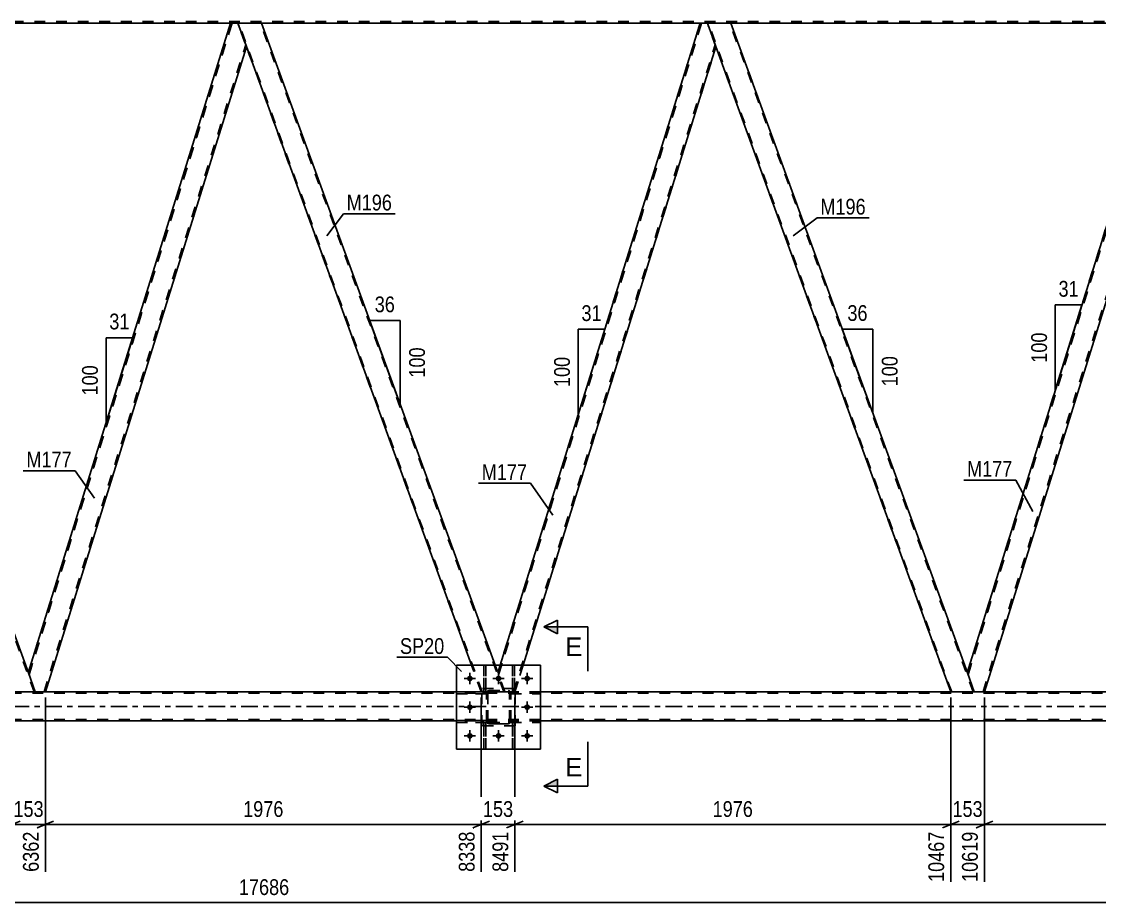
# Model space of a CAD drawing. Header units: millimetres. Extents: x -87 to 754, y -430 to 164.
# Drawn here: x 286.8 to 482.3, y -161.4 to -1.7 of the extents above; entities that cross this region are included whole.
import ezdxf

# ---------------------------------------------------------------- set-up
doc = ezdxf.new("R2010")
doc.units = ezdxf.units.MM
doc.linetypes.add('DXK_LINE_DOT2', pattern=[3.9198, 1.9599, -1.9599])
doc.linetypes.add('DXK_LINE_DOT3', pattern=[5.9187, 2.979, -0.9799, 0.9799, -0.9799])
doc.styles.add('Arial', font='ARIAL.TTF', dxfattribs={"height": 0.2})
doc.styles.add('Arial Narrow', font='ARIALN.TTF', dxfattribs={"height": 0.2})

# ---------------------------------------------------------------- blocks, each defined once
blk = doc.blocks.new('Part-814185698-3717 - 3674')
at = {"color": 7, "linetype": 'DXK_LINE_DOT2'}
for p, q in [((371.1, -128.44), (365.7, -128.44)), ((365.7, -128.44), (365.7, -128.76)), ((365.7, -128.76), (371.1, -128.76)), ((371.1, -128.44), (370.5, -128.44)), ((370.5, -128.76), (370.5, -128.44)), ((371.1, -128.76), (370.5, -128.76)), ((371.1, -128.44), (371.1, -128.76)), ((371.1, -128.76), (371.1, -128.44))]:
    blk.add_line(p, q, dxfattribs=at)
blk = doc.blocks.new('Part-814185698-3768 - 3674')
at = {"color": 7, "linetype": 'DXK_LINE_DOT2'}
for p, q in [((376.18, -118.4), (375.86, -118.4)), ((375.86, -118.4), (375.86, -122.65)), ((375.86, -118.4), (375.86, -123.25)), ((376.18, -122.65), (376.18, -118.4)), ((376.18, -118.4), (376.18, -123.25)), ((376.18, -122.65), (375.86, -122.65)), ((375.86, -122.65), (375.86, -123.25)), ((376.18, -123.25), (376.18, -122.65)), ((376.18, -123.25), (375.86, -123.25)), ((376.18, -123.25), (376.18, -123.25))]:
    blk.add_line(p, q, dxfattribs=at)
blk = doc.blocks.new('Part-814185698-3714 - 3674')
at = {"color": 2, "linetype": 'Continuous'}
for p, q in [((370.66, -118.4), (370.66, -118.4)), ((370.66, -118.4), (370.98, -118.4)), ((370.98, -118.4), (370.98, -118.4))]:
    blk.add_line(p, q, dxfattribs=at)
at = {"color": 7, "linetype": 'DXK_LINE_DOT2'}
for p, q in [((370.66, -122.65), (370.66, -118.4)), ((370.66, -118.4), (370.66, -123.25)), ((370.98, -122.65), (370.98, -118.4)), ((370.98, -118.4), (370.98, -123.25)), ((370.66, -123.25), (370.66, -122.65)), ((370.66, -122.65), (370.98, -122.65)), ((370.98, -122.65), (370.98, -123.25)), ((370.66, -123.25), (370.66, -123.25)), ((370.66, -123.25), (370.98, -123.25))]:
    blk.add_line(p, q, dxfattribs=at)
blk = doc.blocks.new('Part-814185698-3720 - 3674')
at = {"color": 7, "linetype": 'DXK_LINE_DOT2'}
for p, q in [((370.98, -123.24), (365.7, -123.24)), ((365.7, -123.24), (365.7, -123.56)), ((365.7, -123.56), (371.1, -123.56)), ((371.1, -123.24), (370.5, -123.24)), ((370.5, -123.56), (370.5, -123.24)), ((371.1, -123.56), (370.5, -123.56)), ((371.1, -123.24), (371.1, -123.56)), ((371.1, -123.56), (371.1, -123.24))]:
    blk.add_line(p, q, dxfattribs=at)
blk = doc.blocks.new('Part-814185698-3721 - 3674')
at = {"color": 7, "linetype": 'DXK_LINE_DOT2'}
for p, q in [((375.5, -128.76), (375.5, -128.44)), ((376.1, -128.44), (375.5, -128.44)), ((375.5, -128.44), (375.5, -128.76)), ((380.9, -128.44), (375.5, -128.44)), ((376.1, -128.76), (375.5, -128.76)), ((375.5, -128.76), (380.9, -128.76)), ((376.1, -128.76), (376.1, -128.44)), ((380.9, -128.76), (380.9, -128.44))]:
    blk.add_line(p, q, dxfattribs=at)
blk = doc.blocks.new('Part-814185698-3722 - 3674')
at = {"color": 7, "linetype": 'DXK_LINE_DOT2'}
for p, q in [((371.4, -123.04), (371.58, -123)), ((371.58, -123), (371.4, -123.04)), ((371.58, -123), (375.02, -123)), ((371.58, -123), (371.58, -123)), ((371.58, -123), (375.02, -123)), ((375.02, -123), (375.02, -123)), ((375.02, -123), (375.21, -123.04)), ((375.21, -123.04), (375.02, -123)), ((371.1, -123.48), (371.14, -123.3)), ((371.14, -123.3), (371.1, -123.48)), ((371.1, -128.52), (371.1, -123.48)), ((371.1, -123.48), (371.1, -123.48)), ((371.1, -128.52), (371.1, -123.48)), ((371.34, -123.48), (371.36, -123.39)), ((371.36, -123.39), (371.34, -123.48)), ((371.34, -128.52), (371.34, -123.48)), ((371.34, -123.48), (371.34, -123.48)), ((371.34, -123.48), (371.34, -128.52)), ((371.36, -123.39), (371.41, -123.31)), ((371.41, -123.31), (371.36, -123.39)), ((371.41, -123.31), (371.49, -123.26)), ((371.49, -123.26), (371.41, -123.31)), ((371.58, -123.24), (371.49, -123.26)), ((371.58, -123.24), (375.02, -123.24)), ((371.58, -123.24), (371.58, -123.24)), ((371.58, -123.24), (375.02, -123.24)), ((375.02, -123.24), (375.02, -123.24)), ((375.02, -123.24), (375.11, -123.26)), ((375.11, -123.26), (375.02, -123.24)), ((375.11, -123.26), (375.19, -123.31)), ((375.19, -123.31), (375.11, -123.26)), ((375.19, -123.31), (375.24, -123.39)), ((375.24, -123.39), (375.19, -123.31)), ((375.24, -123.39), (375.26, -123.48)), ((375.26, -123.48), (375.24, -123.39)), ((375.26, -128.52), (375.26, -123.48)), ((375.26, -123.48), (375.26, -123.48)), ((375.26, -128.52), (375.26, -123.48)), ((375.47, -123.3), (375.5, -123.48)), ((375.5, -123.48), (375.47, -123.3)), ((375.5, -128.52), (375.5, -123.48)), ((375.5, -123.48), (375.5, -123.48)), ((375.5, -128.52), (375.5, -123.48)), ((371.1, -128.52), (371.1, -128.52)), ((371.14, -128.71), (371.1, -128.52)), ((371.1, -128.52), (371.14, -128.71)), ((371.34, -128.52), (371.34, -128.52)), ((371.36, -128.62), (371.34, -128.52)), ((371.34, -128.52), (371.36, -128.62)), ((371.41, -128.69), (371.36, -128.62)), ((371.36, -128.62), (371.41, -128.69)), ((371.58, -129), (371.4, -128.97)), ((371.4, -128.97), (371.58, -129)), ((371.49, -128.75), (371.41, -128.69)), ((371.41, -128.69), (371.49, -128.75)), ((371.58, -128.76), (371.49, -128.75)), ((371.49, -128.75), (371.58, -128.76)), ((371.58, -128.76), (375.02, -128.76)), ((371.58, -128.76), (371.58, -128.76)), ((371.58, -128.76), (375.02, -128.76)), ((375.11, -128.75), (375.02, -128.76)), ((375.02, -128.76), (375.02, -128.76)), ((375.21, -128.97), (375.02, -129)), ((375.02, -129), (375.21, -128.97)), ((375.19, -128.69), (375.11, -128.75)), ((375.11, -128.75), (375.19, -128.69)), ((375.24, -128.62), (375.19, -128.69)), ((375.19, -128.69), (375.24, -128.62)), ((375.26, -128.52), (375.24, -128.62)), ((375.24, -128.62), (375.26, -128.52)), ((375.26, -128.52), (375.26, -128.52)), ((375.5, -128.52), (375.47, -128.71)), ((375.47, -128.71), (375.5, -128.52)), ((375.5, -128.52), (375.5, -128.52)), ((371.58, -129), (375.02, -129)), ((371.58, -129), (371.58, -129)), ((375.02, -129), (371.58, -129)), ((375.02, -129), (375.02, -129))]:
    blk.add_line(p, q, dxfattribs=at)
at = {"color": 7, "linetype": 'DXK_LINE_DOT3'}
blk.add_line((373.3, -126), (373.3, -126), dxfattribs=at)
at = {"color": 7, "linetype": 'DXK_LINE_DOT2'}
for centre, start, end in [((371.58, -123.48), 112.5, 157.5), ((371.58, -123.48), 112.5, 157.5), ((375.02, -123.48), 22.5, 67.5), ((375.02, -123.48), 22.5, 67.5), ((371.58, -128.52), 202.5, 247.5), ((371.58, -128.52), 202.5, 247.5), ((375.02, -128.52), 292.5, 337.5), ((375.02, -128.52), 292.5, 337.5)]:
    blk.add_arc(centre, 0.48, start, end, dxfattribs=at)
blk = doc.blocks.new('Part-814185698-3723 - 3674')
at = {"color": 7, "linetype": 'DXK_LINE_DOT2'}
for p, q in [((376.3, -122.6), (370.3, -122.6)), ((370.3, -129.4), (370.3, -122.6)), ((376.3, -129.4), (376.3, -122.6)), ((376.3, -129.4), (370.3, -129.4))]:
    blk.add_line(p, q, dxfattribs=at)
blk = doc.blocks.new('Part-814185698-3914 - 3674')
at = {"color": 7, "linetype": 'DXK_LINE_DOT2'}
for p, q in [((651.37, -123.22), (36.63, -123.22)), ((651.37, -123.46), (36.63, -123.46)), ((651.37, -123.46), (36.63, -123.46)), ((380.9, -123.22), (365.7, -123.22)), ((651.37, -128.26), (36.63, -128.26)), ((651.37, -128.26), (36.63, -128.26)), ((651.37, -128.5), (36.63, -128.5)), ((380.9, -128.5), (365.7, -128.5))]:
    blk.add_line(p, q, dxfattribs=at)
at = {"color": 2, "linetype": 'Continuous'}
for p, q in [((365.7, -123.22), (210.63, -123.22)), ((535.97, -123.22), (380.9, -123.22)), ((365.7, -128.5), (210.63, -128.5)), ((535.97, -128.5), (380.9, -128.5))]:
    blk.add_line(p, q, dxfattribs=at)
at = {"color": 7, "linetype": 'DXK_LINE_DOT3'}
blk.add_line((36.63, -125.86), (651.37, -125.86), dxfattribs=at)
blk = doc.blocks.new('Part-814185698-3800 - 3674')
at = {"color": 7, "linetype": 'DXK_LINE_DOT2'}
for p, q in [((370.98, -128.77), (370.66, -128.77)), ((370.66, -129.37), (370.66, -128.77)), ((370.66, -133.6), (370.66, -128.77)), ((370.98, -128.77), (370.98, -128.77)), ((370.98, -128.77), (370.98, -129.37)), ((370.98, -133.6), (370.98, -128.77)), ((370.98, -129.37), (370.66, -129.37)), ((370.66, -133.6), (370.66, -129.37)), ((370.98, -129.37), (370.98, -133.6)), ((370.98, -133.6), (370.66, -133.6))]:
    blk.add_line(p, q, dxfattribs=at)
blk = doc.blocks.new('Part-814185698-3751 - 3674')
at = {"color": 2, "linetype": 'Continuous'}
for p, q in [((375.86, -118.4), (375.86, -118.4)), ((375.86, -118.4), (376.18, -118.4)), ((376.18, -118.4), (376.18, -118.4))]:
    blk.add_line(p, q, dxfattribs=at)
at = {"color": 7, "linetype": 'DXK_LINE_DOT2'}
for p, q in [((375.86, -122.65), (375.86, -118.4)), ((375.86, -118.4), (375.86, -123.25)), ((376.18, -122.65), (376.18, -118.4)), ((376.18, -118.4), (376.18, -123.25)), ((375.86, -123.25), (375.86, -122.65)), ((375.86, -122.65), (376.18, -122.65)), ((376.18, -122.65), (376.18, -123.25)), ((375.86, -123.25), (375.86, -123.25)), ((375.86, -123.25), (376.18, -123.25))]:
    blk.add_line(p, q, dxfattribs=at)
blk = doc.blocks.new('Part-814185698-3752 - 3674')
at = {"color": 7, "linetype": 'DXK_LINE_DOT2'}
for p, q in [((375.5, -123.56), (375.5, -123.24)), ((376.1, -123.24), (375.5, -123.24)), ((375.5, -123.24), (375.5, -123.56)), ((380.9, -123.24), (375.5, -123.24)), ((376.1, -123.56), (375.5, -123.56)), ((375.5, -123.56), (380.9, -123.56)), ((376.1, -123.56), (376.1, -123.24)), ((380.9, -123.56), (380.9, -123.24))]:
    blk.add_line(p, q, dxfattribs=at)
blk = doc.blocks.new('Part-814185698-3753 - 3674')
at = {"color": 7, "linetype": 'DXK_LINE_DOT2'}
for p, q in [((376.3, -122.6), (370.3, -122.6)), ((370.3, -129.4), (370.3, -122.6)), ((376.3, -129.4), (376.3, -122.6)), ((376.3, -129.4), (370.3, -129.4))]:
    blk.add_line(p, q, dxfattribs=at)
blk = doc.blocks.new('Part-814185698-3754 - 3674')
at = {"color": 7, "linetype": 'DXK_LINE_DOT2'}
for p, q in [((371.4, -123.04), (371.58, -123)), ((371.58, -123), (371.4, -123.04)), ((371.58, -123), (375.02, -123)), ((371.58, -123), (371.58, -123)), ((371.58, -123), (375.02, -123)), ((375.02, -123), (375.02, -123)), ((375.02, -123), (375.21, -123.04)), ((375.21, -123.04), (375.02, -123)), ((371.1, -123.48), (371.14, -123.3)), ((371.14, -123.3), (371.1, -123.48)), ((371.1, -128.52), (371.1, -123.48)), ((371.1, -123.48), (371.1, -123.48)), ((371.1, -128.52), (371.1, -123.48)), ((371.34, -123.48), (371.36, -123.39)), ((371.36, -123.39), (371.34, -123.48)), ((371.34, -128.52), (371.34, -123.48)), ((371.34, -123.48), (371.34, -123.48)), ((371.34, -123.48), (371.34, -128.52)), ((371.36, -123.39), (371.41, -123.31)), ((371.41, -123.31), (371.36, -123.39)), ((371.41, -123.31), (371.49, -123.26)), ((371.49, -123.26), (371.41, -123.31)), ((371.58, -123.24), (371.49, -123.26)), ((371.58, -123.24), (375.02, -123.24)), ((371.58, -123.24), (371.58, -123.24)), ((371.58, -123.24), (375.02, -123.24)), ((375.02, -123.24), (375.02, -123.24)), ((375.02, -123.24), (375.11, -123.26)), ((375.11, -123.26), (375.02, -123.24)), ((375.11, -123.26), (375.19, -123.31)), ((375.19, -123.31), (375.11, -123.26)), ((375.19, -123.31), (375.24, -123.39)), ((375.24, -123.39), (375.19, -123.31)), ((375.24, -123.39), (375.26, -123.48)), ((375.26, -123.48), (375.24, -123.39)), ((375.26, -128.52), (375.26, -123.48)), ((375.26, -123.48), (375.26, -123.48)), ((375.26, -128.52), (375.26, -123.48)), ((375.47, -123.3), (375.5, -123.48)), ((375.5, -123.48), (375.47, -123.3)), ((375.5, -128.52), (375.5, -123.48)), ((375.5, -123.48), (375.5, -123.48)), ((375.5, -128.52), (375.5, -123.48)), ((371.1, -128.52), (371.1, -128.52)), ((371.14, -128.71), (371.1, -128.52)), ((371.1, -128.52), (371.14, -128.71)), ((371.34, -128.52), (371.34, -128.52)), ((371.36, -128.62), (371.34, -128.52)), ((371.34, -128.52), (371.36, -128.62)), ((371.41, -128.69), (371.36, -128.62)), ((371.36, -128.62), (371.41, -128.69)), ((371.58, -129), (371.4, -128.97)), ((371.4, -128.97), (371.58, -129)), ((371.49, -128.75), (371.41, -128.69)), ((371.41, -128.69), (371.49, -128.75)), ((371.58, -128.76), (371.49, -128.75)), ((371.49, -128.75), (371.58, -128.76)), ((371.58, -128.76), (375.02, -128.76)), ((371.58, -128.76), (371.58, -128.76)), ((371.58, -128.76), (375.02, -128.76)), ((375.11, -128.75), (375.02, -128.76)), ((375.02, -128.76), (375.02, -128.76)), ((375.21, -128.97), (375.02, -129)), ((375.02, -129), (375.21, -128.97)), ((375.19, -128.69), (375.11, -128.75)), ((375.11, -128.75), (375.19, -128.69)), ((375.24, -128.62), (375.19, -128.69)), ((375.19, -128.69), (375.24, -128.62)), ((375.26, -128.52), (375.24, -128.62)), ((375.24, -128.62), (375.26, -128.52)), ((375.26, -128.52), (375.26, -128.52)), ((375.5, -128.52), (375.47, -128.71)), ((375.47, -128.71), (375.5, -128.52)), ((375.5, -128.52), (375.5, -128.52)), ((371.58, -129), (375.02, -129)), ((371.58, -129), (371.58, -129)), ((375.02, -129), (371.58, -129)), ((375.02, -129), (375.02, -129))]:
    blk.add_line(p, q, dxfattribs=at)
at = {"color": 7, "linetype": 'DXK_LINE_DOT3'}
blk.add_line((373.3, -126), (373.3, -126), dxfattribs=at)
at = {"color": 7, "linetype": 'DXK_LINE_DOT2'}
for centre, start, end in [((371.58, -123.48), 112.5, 157.5), ((371.58, -123.48), 112.5, 157.5), ((375.02, -123.48), 22.5, 67.5), ((375.02, -123.48), 22.5, 67.5), ((371.58, -128.52), 202.5, 247.5), ((371.58, -128.52), 202.5, 247.5), ((375.02, -128.52), 292.5, 337.5), ((375.02, -128.52), 292.5, 337.5)]:
    blk.add_arc(centre, 0.48, start, end, dxfattribs=at)
blk = doc.blocks.new('Part-814185698-3760 - 3674')
at = {"color": 7, "linetype": 'DXK_LINE_DOT2'}
for p, q in [((370.66, -128.77), (370.66, -128.77)), ((370.66, -128.77), (370.66, -129.37)), ((370.66, -133.6), (370.66, -128.77)), ((370.98, -128.77), (370.66, -128.77)), ((370.98, -129.37), (370.98, -128.77)), ((370.98, -133.6), (370.98, -128.77)), ((370.66, -129.37), (370.66, -133.6)), ((370.66, -129.37), (370.98, -129.37)), ((370.98, -133.6), (370.98, -129.37)), ((370.66, -133.6), (370.98, -133.6))]:
    blk.add_line(p, q, dxfattribs=at)
blk = doc.blocks.new('Bolt-814185698-3764 - 3674')
at = {"color": 1, "linetype": 'Continuous'}
for p, q in [((367.06, -120.8), (367.76, -120.8)), ((368.1, -119.76), (368.1, -120.46)), ((368.1, -121.84), (368.1, -121.15)), ((369.14, -120.8), (368.45, -120.8)), ((372.26, -120.8), (372.96, -120.8)), ((373.3, -119.76), (373.3, -120.46)), ((373.3, -121.84), (373.3, -121.15)), ((374.34, -120.8), (373.65, -120.8)), ((377.46, -120.8), (378.16, -120.8)), ((378.5, -119.76), (378.5, -120.46)), ((378.5, -121.84), (378.5, -121.15)), ((379.54, -120.8), (378.85, -120.8)), ((368.1, -124.96), (368.1, -125.66)), ((378.5, -124.96), (378.5, -125.66)), ((367.06, -126), (367.76, -126)), ((368.1, -127.04), (368.1, -126.35)), ((369.14, -126), (368.45, -126)), ((377.46, -126), (378.16, -126)), ((378.5, -127.04), (378.5, -126.35)), ((379.54, -126), (378.85, -126)), ((368.1, -130.16), (368.1, -130.86)), ((373.3, -130.16), (373.3, -130.86)), ((378.5, -130.16), (378.5, -130.86)), ((367.06, -131.2), (367.76, -131.2)), ((368.1, -132.24), (368.1, -131.55)), ((369.14, -131.2), (368.45, -131.2)), ((372.26, -131.2), (372.96, -131.2)), ((373.3, -132.24), (373.3, -131.55)), ((374.34, -131.2), (373.65, -131.2)), ((377.46, -131.2), (378.16, -131.2)), ((378.5, -132.24), (378.5, -131.55)), ((379.54, -131.2), (378.85, -131.2))]:
    blk.add_line(p, q, dxfattribs=at)
blk = doc.blocks.new('Bolt-814185698-3765 - 3674')
at = {"linetype": 'Continuous'}
for points in [[(368.62, -120.8, -1), (367.58, -120.8, -1)], [(373.82, -120.8, -1), (372.78, -120.8, -1)], [(379.02, -120.8, -1), (377.98, -120.8, -1)], [(368.62, -126, -1), (367.58, -126, -1)], [(379.02, -126, -1), (377.98, -126, -1)], [(368.62, -131.2, -1), (367.58, -131.2, -1)], [(373.82, -131.2, -1), (372.78, -131.2, -1)], [(379.02, -131.2, -1), (377.98, -131.2, -1)]]:
    blk.add_hatch(color=1, dxfattribs=at).paths.add_polyline_path(points)
at = {"color": 1, "linetype": 'Continuous'}
for p, q in [((369.14, -120.8), (367.06, -120.8)), ((368.1, -119.76), (368.1, -121.84)), ((374.34, -120.8), (372.26, -120.8)), ((373.3, -119.76), (373.3, -121.84)), ((379.54, -120.8), (377.46, -120.8)), ((378.5, -119.76), (378.5, -121.84)), ((368.1, -124.96), (368.1, -127.04)), ((378.5, -124.96), (378.5, -127.04)), ((369.14, -126), (367.06, -126)), ((379.54, -126), (377.46, -126)), ((368.1, -130.16), (368.1, -132.24)), ((373.3, -130.16), (373.3, -132.24)), ((378.5, -130.16), (378.5, -132.24)), ((369.14, -131.2), (367.06, -131.2)), ((374.34, -131.2), (372.26, -131.2)), ((379.54, -131.2), (377.46, -131.2))]:
    blk.add_line(p, q, dxfattribs=at)
blk = doc.blocks.new('Part-814185698-3779 - 3674')
at = {"color": 7, "linetype": 'DXK_LINE_DOT2'}
for p, q in [((376.18, -128.77), (375.86, -128.77)), ((375.86, -129.37), (375.86, -128.77)), ((375.86, -133.6), (375.86, -128.77)), ((376.18, -128.77), (376.18, -128.77)), ((376.18, -128.77), (376.18, -129.37)), ((376.18, -133.6), (376.18, -128.77)), ((376.18, -129.37), (375.86, -129.37)), ((375.86, -133.6), (375.86, -129.37)), ((376.18, -129.37), (376.18, -133.6)), ((376.18, -133.6), (375.86, -133.6))]:
    blk.add_line(p, q, dxfattribs=at)
blk = doc.blocks.new('Part-814185698-3904 - 3674')
at = {"color": 7, "linetype": 'DXK_LINE_DOT2'}
for p, q in [((370.98, -118.4), (370.66, -118.4)), ((370.66, -118.4), (370.66, -122.65)), ((370.66, -118.4), (370.66, -123.25)), ((370.98, -122.65), (370.98, -118.4)), ((370.98, -118.4), (370.98, -123.25)), ((370.98, -122.65), (370.66, -122.65)), ((370.66, -122.65), (370.66, -123.25)), ((370.98, -123.25), (370.98, -122.65)), ((370.98, -123.25), (370.66, -123.25)), ((370.98, -123.25), (370.98, -123.25))]:
    blk.add_line(p, q, dxfattribs=at)
blk = doc.blocks.new('Part-814185698-3838 - 3674')
at = {"color": 7, "linetype": 'DXK_LINE_DOT2'}
for p, q in [((365.7, -128.76), (365.7, -128.44)), ((365.7, -128.44), (371.1, -128.44)), ((371.1, -128.76), (365.7, -128.76)), ((370.5, -128.76), (370.5, -128.44)), ((370.5, -128.44), (371.1, -128.44)), ((370.5, -128.76), (371.1, -128.76)), ((371.1, -128.76), (371.1, -128.44)), ((371.1, -128.44), (371.1, -128.76))]:
    blk.add_line(p, q, dxfattribs=at)
blk = doc.blocks.new('Part-814185698-3841 - 3674')
at = {"color": 7, "linetype": 'DXK_LINE_DOT2'}
for p, q in [((365.7, -123.56), (365.7, -123.24)), ((365.7, -123.24), (371.1, -123.24)), ((371.1, -123.56), (365.7, -123.56)), ((370.5, -123.56), (370.5, -123.24)), ((370.5, -123.24), (371.1, -123.24)), ((370.5, -123.56), (371.1, -123.56)), ((371.1, -123.56), (371.1, -123.24)), ((371.1, -123.24), (371.1, -123.56))]:
    blk.add_line(p, q, dxfattribs=at)
blk = doc.blocks.new('Part-814185698-3844 - 3674')
at = {"color": 7, "linetype": 'DXK_LINE_DOT2'}
for p, q in [((380.9, -128.44), (375.5, -128.44)), ((375.5, -128.44), (375.5, -128.76)), ((375.5, -128.76), (375.5, -128.44)), ((375.5, -128.76), (380.9, -128.76)), ((376.1, -128.76), (376.1, -128.44)), ((380.9, -128.44), (380.9, -128.76))]:
    blk.add_line(p, q, dxfattribs=at)
blk = doc.blocks.new('Part-814185698-3847 - 3674')
at = {"color": 7, "linetype": 'DXK_LINE_DOT2'}
for p, q in [((380.9, -123.24), (375.5, -123.24)), ((375.5, -123.24), (375.5, -123.56)), ((375.5, -123.56), (375.5, -123.24)), ((375.5, -123.56), (380.9, -123.56)), ((376.1, -123.56), (376.1, -123.24)), ((380.9, -123.24), (380.9, -123.56))]:
    blk.add_line(p, q, dxfattribs=at)
blk = doc.blocks.new('Part-814185698-3864 - 3674')
at = {"color": 2, "linetype": 'Continuous'}
for p, q in [((411.2, -2), (411.18, -2)), ((411.2, -2), (415.09, -2)), ((415.43, -2), (415.09, -2)), ((458.31, -119.8), (415.43, -2)), ((415.43, -2), (415.43, -2)), ((455.3, -123.22), (412.71, -6.2))]:
    blk.add_line(p, q, dxfattribs=at)
at = {"color": 7, "linetype": 'DXK_LINE_DOT2'}
for p, q in [((455.3, -123.22), (411.18, -2)), ((412.71, -6.2), (411.18, -2)), ((411.18, -2), (411.18, -2)), ((411.18, -2), (411.18, -2)), ((455.47, -123.22), (411.35, -2)), ((455.47, -123.22), (411.35, -2)), ((411.35, -2), (411.35, -2)), ((411.52, -2), (411.52, -2)), ((411.52, -2), (411.52, -2)), ((459.38, -123.22), (415.26, -2)), ((459.38, -123.22), (415.26, -2)), ((415.26, -2), (415.26, -2)), ((459.55, -123.22), (415.43, -2)), ((459.55, -123.22), (458.31, -119.8)), ((459.55, -123.22), (455.3, -123.22))]:
    blk.add_line(p, q, dxfattribs=at)
blk = doc.blocks.new('Part-814185698-3879 - 3674')
at = {"color": 7, "linetype": 'DXK_LINE_DOT2'}
for p, q in [((409.86, -2), (373.16, -119.75)), ((410.11, -2), (373.29, -120.12)), ((373.29, -120.12), (410.11, -2)), ((412.72, -6.25), (411.18, -2)), ((376.01, -123.22), (412.59, -5.88)), ((376.01, -123.22), (412.59, -5.88)), ((376.26, -123.22), (412.72, -6.25)), ((412.59, -5.88), (412.59, -5.88)), ((412.71, -6.2), (412.72, -6.25)), ((412.72, -6.25), (412.72, -6.25)), ((373.58, -118.4), (373.16, -119.75)), ((377.77, -118.4), (376.26, -123.22)), ((374.42, -123.22), (373.16, -119.75)), ((374.42, -123.22), (373.16, -119.75)), ((373.16, -119.75), (373.16, -119.75)), ((373.29, -120.12), (373.29, -120.12)), ((376.26, -123.22), (374.42, -123.22))]:
    blk.add_line(p, q, dxfattribs=at)
at = {"color": 2, "linetype": 'Continuous'}
for p, q in [((409.86, -2), (373.58, -118.4)), ((411.18, -2), (409.86, -2)), ((411.18, -2), (412.71, -6.2)), ((412.72, -6.25), (377.77, -118.4))]:
    blk.add_line(p, q, dxfattribs=at)
blk = doc.blocks.new('Part-814185698-3885 - 3674')
at = {"color": 7, "linetype": 'DXK_LINE_DOT2'}
for p, q in [((639.97, -1.68), (25.23, -1.68)), ((330.3, -2), (324.72, -2)), ((415.43, -2), (409.86, -2))]:
    blk.add_line(p, q, dxfattribs=at)
at = {"color": 2, "linetype": 'Continuous'}
for p, q in [((324.72, -2), (245.16, -2)), ((409.86, -2), (330.3, -2)), ((494.99, -2), (415.43, -2))]:
    blk.add_line(p, q, dxfattribs=at)
blk = doc.blocks.new('Part-814185698-3909 - 3674')
at = {"color": 2, "linetype": 'Continuous'}
for p, q in [((380.9, -118.4), (365.7, -118.4)), ((365.7, -118.4), (365.7, -133.6)), ((380.9, -118.4), (380.9, -133.6)), ((380.9, -133.6), (365.7, -133.6))]:
    blk.add_line(p, q, dxfattribs=at)
blk = doc.blocks.new('Part-814185698-3915 - 3674')
at = {"color": 7, "linetype": 'DXK_LINE_DOT2'}
for p, q in [((365.7, -118.4), (380.9, -118.4)), ((365.7, -118.4), (365.7, -133.6)), ((380.9, -118.4), (380.9, -133.6)), ((365.7, -133.6), (380.9, -133.6))]:
    blk.add_line(p, q, dxfattribs=at)
blk = doc.blocks.new('Part-814185698-3929 - 3674')
at = {"color": 2, "linetype": 'Continuous'}
for p, q in [((288.02, -119.75), (324.72, -2)), ((326.04, -2), (324.72, -2)), ((327.57, -6.2), (326.04, -2)), ((327.59, -6.25), (291.13, -123.22)), ((289.28, -123.22), (288.04, -119.8))]:
    blk.add_line(p, q, dxfattribs=at)
at = {"color": 7, "linetype": 'DXK_LINE_DOT2'}
for p, q in [((324.72, -2), (288.02, -119.75)), ((324.98, -2), (288.16, -120.12)), ((288.16, -120.12), (324.98, -2)), ((327.59, -6.25), (326.04, -2)), ((290.88, -123.22), (327.45, -5.88)), ((290.88, -123.22), (327.45, -5.88)), ((291.13, -123.22), (327.59, -6.25)), ((327.45, -5.88), (327.45, -5.88)), ((327.57, -6.2), (327.59, -6.25)), ((327.59, -6.25), (327.59, -6.25)), ((289.28, -123.22), (288.02, -119.75)), ((288.02, -119.75), (288.02, -119.75)), ((288.02, -119.75), (288.04, -119.8)), ((288.16, -120.12), (288.16, -120.12)), ((291.13, -123.22), (289.28, -123.22))]:
    blk.add_line(p, q, dxfattribs=at)
blk = doc.blocks.new('Part-814185698-3934 - 3674')
at = {"color": 2, "linetype": 'Continuous'}
for p, q in [((326.07, -2), (326.04, -2)), ((326.07, -2), (329.96, -2)), ((330.3, -2), (329.96, -2)), ((372.67, -118.4), (330.3, -2)), ((330.3, -2), (330.3, -2)), ((368.41, -118.4), (327.57, -6.2))]:
    blk.add_line(p, q, dxfattribs=at)
at = {"color": 7, "linetype": 'DXK_LINE_DOT2'}
for p, q in [((370.16, -123.22), (326.04, -2)), ((327.57, -6.2), (326.04, -2)), ((326.04, -2), (326.04, -2)), ((326.04, -2), (326.04, -2)), ((370.33, -123.22), (326.21, -2)), ((370.33, -123.22), (326.21, -2)), ((326.21, -2), (326.21, -2)), ((326.38, -2), (326.38, -2)), ((326.38, -2), (326.38, -2)), ((374.25, -123.22), (330.13, -2)), ((374.25, -123.22), (330.13, -2)), ((330.13, -2), (330.13, -2)), ((374.42, -123.22), (330.3, -2)), ((370.16, -123.22), (368.41, -118.4)), ((374.42, -123.22), (372.67, -118.4)), ((374.42, -123.22), (370.16, -123.22))]:
    blk.add_line(p, q, dxfattribs=at)
blk = doc.blocks.new('Part-814185698-3939 - 3674')
at = {"color": 2, "linetype": 'Continuous'}
for p, q in [((458.29, -119.75), (494.99, -2)), ((496.31, -2), (494.99, -2)), ((497.84, -6.2), (496.31, -2)), ((497.86, -6.25), (461.4, -123.22)), ((459.55, -123.22), (458.31, -119.8))]:
    blk.add_line(p, q, dxfattribs=at)
at = {"color": 7, "linetype": 'DXK_LINE_DOT2'}
for p, q in [((494.99, -2), (458.29, -119.75)), ((495.24, -2), (458.43, -120.12)), ((458.43, -120.12), (495.24, -2)), ((497.86, -6.25), (496.31, -2)), ((461.15, -123.22), (497.72, -5.88)), ((461.15, -123.22), (497.72, -5.88)), ((461.4, -123.22), (497.86, -6.25)), ((497.72, -5.88), (497.72, -5.88)), ((497.84, -6.2), (497.86, -6.25)), ((497.86, -6.25), (497.86, -6.25)), ((459.55, -123.22), (458.29, -119.75)), ((458.29, -119.75), (458.29, -119.75)), ((458.29, -119.75), (458.31, -119.8)), ((458.43, -120.12), (458.43, -120.12)), ((461.4, -123.22), (459.55, -123.22))]:
    blk.add_line(p, q, dxfattribs=at)
blk = doc.blocks.new('Part-814185698-3949 - 3674')
at = {"color": 2, "linetype": 'Continuous'}
for p, q in [((240.93, -2), (240.91, -2)), ((240.93, -2), (244.82, -2)), ((245.16, -2), (244.82, -2)), ((288.04, -119.8), (245.16, -2)), ((245.16, -2), (245.16, -2)), ((285.03, -123.22), (242.44, -6.2))]:
    blk.add_line(p, q, dxfattribs=at)
at = {"color": 7, "linetype": 'DXK_LINE_DOT2'}
for p, q in [((285.03, -123.22), (240.91, -2)), ((242.44, -6.2), (240.91, -2)), ((240.91, -2), (240.91, -2)), ((240.91, -2), (240.91, -2)), ((285.2, -123.22), (241.08, -2)), ((285.2, -123.22), (241.08, -2)), ((241.08, -2), (241.08, -2)), ((241.25, -2), (241.25, -2)), ((241.25, -2), (241.25, -2)), ((289.11, -123.22), (244.99, -2)), ((289.11, -123.22), (244.99, -2)), ((244.99, -2), (244.99, -2)), ((289.28, -123.22), (245.16, -2)), ((289.28, -123.22), (288.04, -119.8)), ((289.28, -123.22), (285.03, -123.22))]:
    blk.add_line(p, q, dxfattribs=at)
blk = doc.blocks.new('Part-814185698-3966 - 3674')
at = {"color": 7, "linetype": 'DXK_LINE_DOT2'}
for p, q in [((375.86, -128.77), (375.86, -128.77)), ((375.86, -128.77), (375.86, -129.37)), ((375.86, -133.6), (375.86, -128.77)), ((376.18, -128.77), (375.86, -128.77)), ((376.18, -129.37), (376.18, -128.77)), ((376.18, -133.6), (376.18, -128.77)), ((375.86, -129.37), (375.86, -133.6)), ((375.86, -129.37), (376.18, -129.37)), ((376.18, -133.6), (376.18, -129.37)), ((375.86, -133.6), (376.18, -133.6))]:
    blk.add_line(p, q, dxfattribs=at)
blk = doc.blocks.new('StraightDimension-814185698-4655 - 3674')
at = {"color": 7, "linetype": 'Continuous'}
for p, q in [((455.3, -124.22), (455.3, -157.69)), ((461.4, -124.22), (461.4, -157.69)), ((453.8, -147.85), (456.8, -146.65)), ((455.3, -147.25), (461.4, -147.25)), ((462.9, -146.65), (459.9, -147.85))]:
    blk.add_line(p, q, dxfattribs=at)
at = {"color": 0}
blk.add_wipeout([(461.69, -146.5), (461.69, -142.3), (455.01, -142.3), (455.01, -146.5)], dxfattribs=at)
at = {"color": 0, "linetype": 'Continuous'}
blk.add_wipeout([(460.8, -147.95), (456.6, -147.95), (456.6, -158.29), (460.8, -158.29)], dxfattribs=at)
at = {"color": 3, "style": 'Arial Narrow'}
blk.add_text('153', height=2.863, dxfattribs=at).set_placement((455.61, -145.9))
at = {"color": 3, "linetype": 'Continuous', "style": 'Arial Narrow'}
blk.add_text('10619', height=2.863, rotation=90.0002, dxfattribs=at).set_placement((460.2, -157.69))
blk = doc.blocks.new('StraightDimension-814185698-4636 - 3674')
at = {"color": 7, "linetype": 'Continuous'}
for p, q in [((376.26, -124.22), (376.26, -155.86)), ((455.3, -124.22), (455.3, -157.69)), ((377.76, -146.65), (374.76, -147.85)), ((376.26, -147.25), (455.3, -147.25)), ((453.8, -147.85), (456.8, -146.65))]:
    blk.add_line(p, q, dxfattribs=at)
at = {"color": 0}
blk.add_wipeout([(420.04, -146.5), (420.04, -142.3), (411.52, -142.3), (411.52, -146.5)], dxfattribs=at)
at = {"color": 0, "linetype": 'Continuous'}
blk.add_wipeout([(454.7, -147.95), (450.5, -147.95), (450.5, -158.29), (454.7, -158.29)], dxfattribs=at)
at = {"color": 3, "style": 'Arial Narrow'}
blk.add_text('1976', height=2.863, dxfattribs=at).set_placement((412.12, -145.9))
at = {"color": 3, "linetype": 'Continuous', "style": 'Arial Narrow'}
blk.add_text('10467', height=2.863, rotation=90.0002, dxfattribs=at).set_placement((454.1, -157.69))
blk = doc.blocks.new('StraightDimension-814185698-4674 - 3674')
at = {"color": 7, "linetype": 'Continuous'}
for p, q in [((461.4, -124.22), (461.4, -157.69)), ((540.43, -124.22), (540.43, -157.69)), ((462.9, -146.65), (459.9, -147.85)), ((461.4, -147.25), (540.43, -147.25)), ((538.93, -147.85), (541.93, -146.65))]:
    blk.add_line(p, q, dxfattribs=at)
at = {"color": 0}
blk.add_wipeout([(505.17, -146.5), (505.17, -142.3), (496.66, -142.3), (496.66, -146.5)], dxfattribs=at)
at = {"color": 0, "linetype": 'Continuous'}
blk.add_wipeout([(539.83, -147.95), (535.63, -147.95), (535.63, -158.29), (539.83, -158.29)], dxfattribs=at)
at = {"color": 3, "style": 'Arial Narrow'}
blk.add_text('1976', height=2.863, dxfattribs=at).set_placement((497.26, -145.9))
at = {"color": 3, "linetype": 'Continuous', "style": 'Arial Narrow'}
blk.add_text('12595', height=2.863, rotation=90.0002, dxfattribs=at).set_placement((539.23, -157.69))
blk = doc.blocks.new('AngleDimension-814185698-4307 - 3674')
at = {"color": 7, "linetype": 'Continuous'}
for p, q in [((387.74, -57.48), (392.57, -57.48)), ((387.74, -72.94), (392.57, -57.48)), ((387.74, -72.94), (387.74, -57.48)), ((389.78, -66.43), (392.57, -57.48))]:
    blk.add_line(p, q, dxfattribs=at)
at = {"color": 0}
for points in [[(392.58, -56.58), (392.58, -52.38), (387.73, -52.38), (387.73, -56.58)], [(386.84, -61.87), (382.64, -61.87), (382.64, -68.55), (386.84, -68.55)]]:
    blk.add_wipeout(points, dxfattribs=at)
at = {"color": 3, "style": 'Arial Narrow'}
blk.add_text('31', height=2.863, dxfattribs=at).set_placement((388.33, -55.98))
blk.add_text('100', height=2.863, rotation=90.0002, dxfattribs=at).set_placement((386.24, -67.95))
blk = doc.blocks.new('AngleDimension-814185698-4335 - 3674')
at = {"color": 7, "linetype": 'Continuous'}
for p, q in [((302.14, -59), (306.96, -59)), ((302.14, -74.47), (306.96, -59)), ((302.14, -74.47), (302.14, -59)), ((303.05, -71.54), (306.96, -59))]:
    blk.add_line(p, q, dxfattribs=at)
at = {"color": 0}
for points in [[(306.97, -58.1), (306.97, -53.9), (302.12, -53.9), (302.12, -58.1)], [(301.24, -63.39), (297.04, -63.39), (297.04, -70.08), (301.24, -70.08)]]:
    blk.add_wipeout(points, dxfattribs=at)
at = {"color": 3, "style": 'Arial Narrow'}
blk.add_text('31', height=2.863, dxfattribs=at).set_placement((302.72, -57.5))
blk.add_text('100', height=2.863, rotation=90.0002, dxfattribs=at).set_placement((300.64, -69.48))
blk = doc.blocks.new('StraightDimension-814185698-4579 - 3674')
at = {"color": 7, "linetype": 'Continuous'}
for p, q in [((285.03, -124.22), (285.03, -155.86)), ((291.13, -124.22), (291.13, -155.86)), ((283.53, -147.85), (286.53, -146.65)), ((285.03, -147.25), (291.13, -147.25)), ((292.63, -146.65), (289.63, -147.85))]:
    blk.add_line(p, q, dxfattribs=at)
at = {"color": 0}
blk.add_wipeout([(291.42, -146.5), (291.42, -142.3), (284.74, -142.3), (284.74, -146.5)], dxfattribs=at)
at = {"color": 0, "linetype": 'Continuous'}
blk.add_wipeout([(290.53, -147.95), (286.33, -147.95), (286.33, -156.46), (290.53, -156.46)], dxfattribs=at)
at = {"color": 3, "style": 'Arial Narrow'}
blk.add_text('153', height=2.863, dxfattribs=at).set_placement((285.34, -145.9))
at = {"color": 3, "linetype": 'Continuous', "style": 'Arial Narrow'}
blk.add_text('6362', height=2.863, rotation=90.0002, dxfattribs=at).set_placement((289.93, -155.86))
blk = doc.blocks.new('StraightDimension-814185698-4598 - 3674')
at = {"color": 7, "linetype": 'Continuous'}
for p, q in [((291.13, -124.22), (291.13, -155.86)), ((370.16, -124.22), (370.16, -155.86)), ((292.63, -146.65), (289.63, -147.85)), ((291.13, -147.25), (370.16, -147.25)), ((368.66, -147.85), (371.66, -146.65))]:
    blk.add_line(p, q, dxfattribs=at)
at = {"color": 0}
blk.add_wipeout([(334.9, -146.5), (334.9, -142.3), (326.39, -142.3), (326.39, -146.5)], dxfattribs=at)
at = {"color": 0, "linetype": 'Continuous'}
blk.add_wipeout([(369.56, -147.95), (365.36, -147.95), (365.36, -156.46), (369.56, -156.46)], dxfattribs=at)
at = {"color": 3, "style": 'Arial Narrow'}
blk.add_text('1976', height=2.863, dxfattribs=at).set_placement((326.99, -145.9))
at = {"color": 3, "linetype": 'Continuous', "style": 'Arial Narrow'}
blk.add_text('8338', height=2.863, rotation=90.0002, dxfattribs=at).set_placement((368.96, -155.86))
blk = doc.blocks.new('StraightDimension-814185698-4617 - 3674')
at = {"color": 7, "linetype": 'Continuous'}
for p, q in [((370.16, -124.22), (370.16, -155.86)), ((376.26, -124.22), (376.26, -155.86)), ((368.66, -147.85), (371.66, -146.65)), ((370.16, -147.25), (376.26, -147.25)), ((377.76, -146.65), (374.76, -147.85))]:
    blk.add_line(p, q, dxfattribs=at)
at = {"color": 0}
blk.add_wipeout([(376.56, -146.5), (376.56, -142.3), (369.87, -142.3), (369.87, -146.5)], dxfattribs=at)
at = {"color": 0, "linetype": 'Continuous'}
blk.add_wipeout([(375.66, -147.95), (371.46, -147.95), (371.46, -156.46), (375.66, -156.46)], dxfattribs=at)
at = {"color": 3, "style": 'Arial Narrow'}
blk.add_text('153', height=2.863, dxfattribs=at).set_placement((370.47, -145.9))
at = {"color": 3, "linetype": 'Continuous', "style": 'Arial Narrow'}
blk.add_text('8491', height=2.863, rotation=90.0002, dxfattribs=at).set_placement((375.06, -155.86))
blk = doc.blocks.new('StraightDimension-814185698-4713 - 3674')
at = {"color": 7, "linetype": 'Continuous'}
blk.add_line((-0.64, -161.41), (662.23, -161.41), dxfattribs=at)
at = {"color": 0}
blk.add_wipeout([(335.97, -160.66), (335.97, -156.46), (325.62, -156.46), (325.62, -160.66)], dxfattribs=at)
at = {"color": 3, "style": 'Arial Narrow'}
blk.add_text('17686', height=2.863, dxfattribs=at).set_placement((326.22, -160.06))
blk = doc.blocks.new('AngleDimension-814185698-8841 - 3674')
at = {"color": 7, "linetype": 'Continuous'}
for p, q in [((354.13, -67.47), (349.91, -55.89)), ((355.45, -55.89), (349.91, -55.89)), ((355.45, -71.11), (349.91, -55.89)), ((355.45, -71.11), (355.45, -55.89))]:
    blk.add_line(p, q, dxfattribs=at)
at = {"color": 0}
for points in [[(355.11, -54.99), (355.11, -50.79), (350.25, -50.79), (350.25, -54.99)], [(360.55, -60.16), (356.35, -60.16), (356.35, -66.84), (360.55, -66.84)]]:
    blk.add_wipeout(points, dxfattribs=at)
at = {"color": 3, "style": 'Arial Narrow'}
blk.add_text('36', height=2.863, dxfattribs=at).set_placement((350.85, -54.39))
blk.add_text('100', height=2.863, rotation=90.0002, dxfattribs=at).set_placement((359.95, -66.24))
blk = doc.blocks.new('AngleDimension-814185698-8855 - 3674')
at = {"color": 7, "linetype": 'Continuous'}
for p, q in [((439.02, -66.8), (435.62, -57.46)), ((441.16, -57.46), (435.62, -57.46)), ((441.16, -72.69), (435.62, -57.46)), ((441.16, -72.69), (441.16, -57.46))]:
    blk.add_line(p, q, dxfattribs=at)
at = {"color": 0}
for points in [[(440.82, -56.56), (440.82, -52.36), (435.96, -52.36), (435.96, -56.56)], [(446.26, -61.73), (442.06, -61.73), (442.06, -68.42), (446.26, -68.42)]]:
    blk.add_wipeout(points, dxfattribs=at)
at = {"color": 3, "style": 'Arial Narrow'}
blk.add_text('36', height=2.863, dxfattribs=at).set_placement((436.56, -55.96))
blk.add_text('100', height=2.863, rotation=90.0002, dxfattribs=at).set_placement((445.66, -67.82))
blk = doc.blocks.new('AngleDimension-814185698-8869 - 3674')
at = {"color": 7, "linetype": 'Continuous'}
for p, q in [((474.25, -53.07), (479.07, -53.07)), ((474.25, -68.54), (479.07, -53.07)), ((474.25, -68.54), (474.25, -53.07)), ((475.74, -63.75), (479.07, -53.07))]:
    blk.add_line(p, q, dxfattribs=at)
at = {"color": 0}
for points in [[(479.09, -52.17), (479.09, -47.97), (474.24, -47.97), (474.24, -52.17)], [(473.35, -57.46), (469.15, -57.46), (469.15, -64.14), (473.35, -64.14)]]:
    blk.add_wipeout(points, dxfattribs=at)
at = {"color": 3, "style": 'Arial Narrow'}
blk.add_text('31', height=2.863, dxfattribs=at).set_placement((474.84, -51.57))
blk.add_text('100', height=2.863, rotation=90.0002, dxfattribs=at).set_placement((472.75, -63.54))
blk = doc.blocks.new('Mark-814185698-3860 - 3674')
at = {"color": 0}
blk.add_wipeout([(439.88, -36.68), (439.88, -33.68), (431.66, -33.68), (431.66, -36.68)], dxfattribs=at)
blk.add_wipeout([(439.88, -36.68), (439.88, -33.68), (431.66, -33.68), (431.66, -36.68)], dxfattribs=at)
at = {"color": 30, "linetype": 'Continuous'}
for p, q in [((426.73, -40.55), (431.06, -37.28)), ((431.06, -37.28), (440.48, -37.28))]:
    blk.add_line(p, q, dxfattribs=at)
at = {"color": 3, "style": 'Arial Narrow'}
blk.add_text('M196', height=2.863, dxfattribs=at).set_placement((431.66, -36.68))
blk = doc.blocks.new('Mark-814185698-3875 - 3674')
at = {"color": 0}
blk.add_wipeout([(378.48, -84.81), (378.48, -81.81), (370.26, -81.81), (370.26, -84.81)], dxfattribs=at)
blk.add_wipeout([(378.48, -84.81), (378.48, -81.81), (370.26, -81.81), (370.26, -84.81)], dxfattribs=at)
at = {"color": 30, "linetype": 'Continuous'}
for p in [(369.66, -85.41), (383.17, -91.17)]:
    blk.add_line(p, (379.08, -85.41), dxfattribs=at)
at = {"color": 3, "style": 'Arial Narrow'}
blk.add_text('M177', height=2.863, dxfattribs=at).set_placement((370.26, -84.81))
blk = doc.blocks.new('Mark-814185698-3905 - 3674')
at = {"color": 0}
blk.add_wipeout([(363.47, -116.35), (363.47, -113.35), (355.43, -113.35), (355.43, -116.35)], dxfattribs=at)
blk.add_wipeout([(363.47, -116.35), (363.47, -113.35), (355.43, -113.35), (355.43, -116.35)], dxfattribs=at)
at = {"color": 30, "linetype": 'Continuous'}
for p in [(354.83, -116.95), (366.59, -119.53)]:
    blk.add_line(p, (364.07, -116.95), dxfattribs=at)
at = {"color": 3, "style": 'Arial Narrow'}
blk.add_text('SP20', height=2.863, dxfattribs=at).set_placement((355.43, -116.35))
blk = doc.blocks.new('Mark-814185698-3925 - 3674')
at = {"color": 0}
blk.add_wipeout([(295.92, -82.53), (295.92, -79.53), (287.69, -79.53), (287.69, -82.53)], dxfattribs=at)
blk.add_wipeout([(295.92, -82.53), (295.92, -79.53), (287.69, -79.53), (287.69, -82.53)], dxfattribs=at)
at = {"color": 30, "linetype": 'Continuous'}
for p in [(287.09, -83.13), (300.05, -88.08)]:
    blk.add_line(p, (296.52, -83.13), dxfattribs=at)
at = {"color": 3, "style": 'Arial Narrow'}
blk.add_text('M177', height=2.863, dxfattribs=at).set_placement((287.69, -82.53))
blk = doc.blocks.new('Mark-814185698-3930 - 3674')
at = {"color": 0}
blk.add_wipeout([(353.98, -35.93), (353.98, -32.93), (345.76, -32.93), (345.76, -35.93)], dxfattribs=at)
blk.add_wipeout([(353.98, -35.93), (353.98, -32.93), (345.76, -32.93), (345.76, -35.93)], dxfattribs=at)
at = {"color": 30, "linetype": 'Continuous'}
for p, q in [((342.14, -40.54), (345.16, -36.53)), ((345.16, -36.53), (354.58, -36.53))]:
    blk.add_line(p, q, dxfattribs=at)
at = {"color": 3, "style": 'Arial Narrow'}
blk.add_text('M196', height=2.863, dxfattribs=at).set_placement((345.76, -35.93))
blk = doc.blocks.new('Mark-814185698-3935 - 3674')
at = {"color": 0}
blk.add_wipeout([(466.48, -84.23), (466.48, -81.23), (458.26, -81.23), (458.26, -84.23)], dxfattribs=at)
blk.add_wipeout([(466.48, -84.23), (466.48, -81.23), (458.26, -81.23), (458.26, -84.23)], dxfattribs=at)
at = {"color": 30, "linetype": 'Continuous'}
for p in [(457.66, -84.83), (470.16, -90.5)]:
    blk.add_line(p, (467.08, -84.83), dxfattribs=at)
at = {"color": 3, "style": 'Arial Narrow'}
blk.add_text('M177', height=2.863, dxfattribs=at).set_placement((458.26, -84.23))
blk = doc.blocks.new('SectionMark-814185698-5291 - 3674')
at = {"linetype": 'Continuous'}
for points in [[(384.01, -111.45), (384.01, -112.7), (381.51, -111.45)], [(384.01, -139.05), (384.01, -140.3), (381.51, -140.3)]]:
    blk.add_hatch(color=6, dxfattribs=at).paths.add_polyline_path(points)
at = {"color": 6, "linetype": 'Continuous'}
for p, q in [((381.51, -111.45), (384.01, -110.2)), ((384.01, -112.7), (384.01, -110.2)), ((389.51, -111.45), (381.51, -111.45)), ((381.51, -111.45), (384.01, -112.7)), ((389.51, -111.45), (389.51, -119.45)), ((389.51, -140.3), (389.51, -132.3)), ((381.51, -140.3), (384.01, -139.05)), ((389.51, -140.3), (381.51, -140.3)), ((384.01, -141.55), (381.51, -140.3)), ((384.01, -139.05), (384.01, -141.55))]:
    blk.add_line(p, q, dxfattribs=at)
at = {"color": 0, "linetype": 'Continuous'}
for points in [[(388.51, -116.7), (388.51, -113.2), (385.4, -113.2), (385.4, -116.7)], [(388.51, -138.55), (388.51, -135.05), (385.4, -135.05), (385.4, -138.55)]]:
    blk.add_wipeout(points, dxfattribs=at)
at = {"color": 3, "linetype": 'Continuous', "style": 'Arial'}
for p in [(385.4, -116.7), (385.4, -138.55)]:
    blk.add_text('E', height=3.34, dxfattribs=at).set_placement(p)

msp = doc.modelspace()

# ---------------------------------------------------------------- block references
for name in ['Part-814185698-3885 - 3674', 'Part-814185698-3949 - 3674', 'Part-814185698-3929 - 3674', 'Part-814185698-3934 - 3674', 'Part-814185698-3879 - 3674', 'Part-814185698-3864 - 3674', 'Part-814185698-3939 - 3674', 'Part-814185698-3909 - 3674', 'Part-814185698-3915 - 3674', 'Part-814185698-3714 - 3674', 'Part-814185698-3904 - 3674', 'Part-814185698-3768 - 3674', 'Part-814185698-3751 - 3674', 'Bolt-814185698-3764 - 3674', 'Bolt-814185698-3765 - 3674', 'Part-814185698-3723 - 3674', 'Part-814185698-3753 - 3674', 'Part-814185698-3722 - 3674', 'Part-814185698-3754 - 3674', 'Part-814185698-3914 - 3674', 'Part-814185698-3720 - 3674', 'Part-814185698-3841 - 3674', 'Part-814185698-3752 - 3674', 'Part-814185698-3847 - 3674', 'Part-814185698-3717 - 3674', 'Part-814185698-3838 - 3674', 'Part-814185698-3800 - 3674', 'Part-814185698-3760 - 3674', 'Part-814185698-3721 - 3674', 'Part-814185698-3844 - 3674', 'Part-814185698-3779 - 3674', 'Part-814185698-3966 - 3674']:
    msp.add_blockref(name, (0, 0))

# ---------------------------------------------------------------- next in the draw order: block references
for name in ['AngleDimension-814185698-4307 - 3674', 'AngleDimension-814185698-4335 - 3674', 'StraightDimension-814185698-4579 - 3674', 'StraightDimension-814185698-4655 - 3674']:
    msp.add_blockref(name, (0, 0))

# ---------------------------------------------------------------- next in the draw order: block references
for name in ['StraightDimension-814185698-4598 - 3674', 'StraightDimension-814185698-4636 - 3674', 'StraightDimension-814185698-4674 - 3674']:
    msp.add_blockref(name, (0, 0))

# ---------------------------------------------------------------- next in the draw order: block references
msp.add_blockref('StraightDimension-814185698-4617 - 3674', (0, 0))

# ---------------------------------------------------------------- next in the draw order: block references
msp.add_blockref('StraightDimension-814185698-4713 - 3674', (0, 0))

# ---------------------------------------------------------------- next in the draw order: block references
for name in ['Mark-814185698-3930 - 3674', 'Mark-814185698-3860 - 3674', 'AngleDimension-814185698-8869 - 3674', 'AngleDimension-814185698-8841 - 3674', 'AngleDimension-814185698-8855 - 3674', 'Mark-814185698-3925 - 3674', 'Mark-814185698-3875 - 3674', 'Mark-814185698-3935 - 3674', 'SectionMark-814185698-5291 - 3674', 'Mark-814185698-3905 - 3674']:
    msp.add_blockref(name, (0, 0))

doc.saveas('drawing.dxf')
